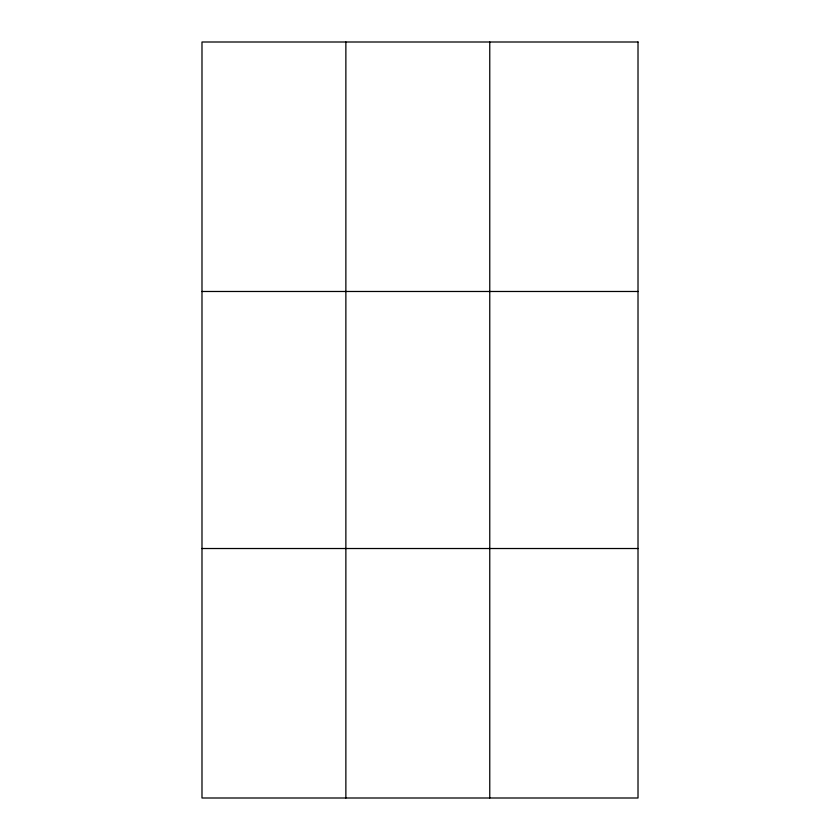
<?xml version="1.0" encoding="UTF-8"?>
<svg xmlns="http://www.w3.org/2000/svg" width="840" height="840" viewBox="0 0 840 840"><rect width="100%" height="100%" fill="white"/><g stroke="black" fill="none" stroke-linecap="round" stroke-linejoin="round"><path stroke-width="1.26" d="M345.87 42L345.87 798M489.762 42L489.762 798M201.989 291.48L638.012 291.48M201.989 548.52L638.012 548.52M638.012 42L638.012 798L201.989 798L201.989 42L638.012 42"/></g></svg>
